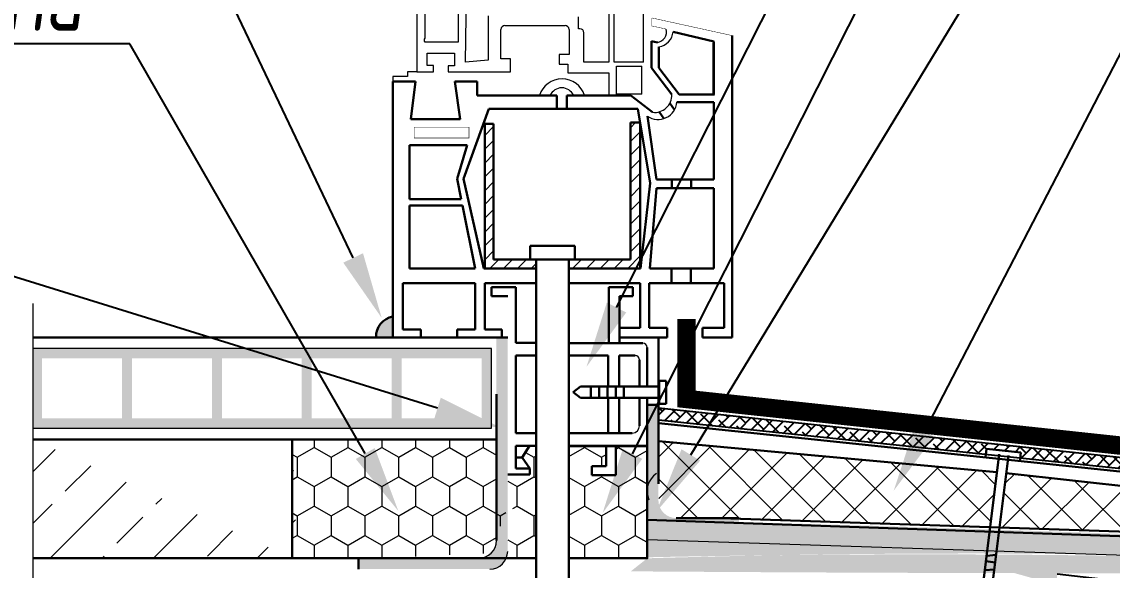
# Model space of a CAD drawing. Header units: millimetres. Extents: x 215300 to 349394, y -116838 to -1602.
# Drawn here: x 234599 to 238703, y -93053 to -90990 of the extents above; entities that cross this region are included whole.
import ezdxf
from ezdxf import colors
from ezdxf.entities.mleader import LeaderData, LeaderLine
from ezdxf.math import Vec2, Vec3

# ---------------------------------------------------------------- set-up
doc = ezdxf.new("R2010")
doc.units = ezdxf.units.MM
for name, color, linetype, lineweight in [('АР_Стены фасадные', 7, 'Continuous', 30), ('АР_Тонкие', 250, 'Continuous', 5), ('АР_Штриховка', 253, 'Continuous', 13)]:
    doc.layers.add(name, color=color, linetype=linetype, lineweight=lineweight)
doc.layers.add('ФВ-5', color=7, linetype='Continuous')
doc.styles.add('Архитект', font='isocpeur.ttf', dxfattribs={"width": 0.8, "oblique": 8})
pattern_1 = [(270, (-676692.5151823171, -454764.6494107026), (63.60792787740714, -110.1721891731439), [73.44812611542925, -146.8962522308585]), (29.99999999999998, (-676692.5151823171, -454764.6494107026), (63.60795067578396, 110.1721760104949), [73.44812611542925, -146.8962522308585]), (329.9999999999999, (-676692.5151823171, -454764.6494107026), (127.2158785531911, -1.316264898882628e-05), [-146.8962522308585, 73.44812611542925])]
pattern_2 = [(45, (-676692.5151823171, -454764.6494107026), (-25.96783402083238, 25.96783402083239), [])]

msp = doc.modelspace()

# ---------------------------------------------------------------- hatches: boundary and pattern name
at = {"layer": 'АР_Штриховка', "linetype": 'Continuous'}
h = msp.add_hatch(dxfattribs=at)
h.set_pattern_fill('ANSI31', color=256, scale=11.56663403392587, style=0)
h.set_pattern_definition(pattern_2)
h.paths.add_polyline_path([(236374.8226821017, -91373.26851167681), (236341.5649449295, -91373.26851167681), (236341.5649449295, -91917.88265184477), (236535.4498346569, -91917.88265184477), (236535.4498346569, -91883.98417702029), (236374.8226821017, -91883.98417702029)])
h = msp.add_hatch(dxfattribs=at)
h.set_pattern_fill('ANSI31', color=256, scale=11.56663403392587, style=0)
h.set_pattern_definition(pattern_2)
h.paths.add_polyline_path([(236890.2082491701, -91883.98417702029), (236658.2161117242, -91883.98417702029), (236658.2161117242, -91917.8826518445), (236926.8523475158, -91917.8826518445), (236926.8523475163, -91373.1680802369), (236926.1784382485, -91369.14818566511), (236890.2082491695, -91369.14818566485)])
at = {"layer": 'АР_Штриховка'}
h = msp.add_hatch(color=256, dxfattribs=at)
edge = h.paths.add_edge_path()
edge.add_arc((236009.9176968739, -92175.194618793), 77.33426057644333, 100.2352037119121, 181.6074361677928)
edge.add_line((235932.6138686594, -92177.36395102064), (235996.1762171985, -92177.36395102064))
edge.add_line((235996.1762171985, -92177.36395102064), (235996.1762171985, -92099.09100787184))
at = {"layer": 'АР_Штриховка', "lineweight": 30}
for points in [[(236427.968691915, -92177.36395102092), (236385.8415544294, -92177.36395102092), (236385.8415544294, -92941.80100140712, -0.4142135623730951), (236318.9389237222, -93008.70363211431), (235867.190298301, -93008.70363211431), (235867.190298301, -93049.41823161571), (236361.0660612078, -93049.41823161571, 0.4142135623730951), (236427.968691915, -92982.51560090852)], [(237062.1081882901, -92857.31571886166, -0.4142135623730951), (236995.2055575829, -92790.41308815447), (236995.2055575829, -92431.74006577216), (236953.0784200968, -92431.74006577216), (236953.0784200973, -92831.12768765585, 0.4142135623730951), (237019.9810508045, -92898.03031836305), (237298.054851442, -92898.03031836305), (237298.054851442, -92857.31571886166)]]:
    msp.add_hatch(color=256, dxfattribs=at).paths.add_polyline_path(points)
at = {"layer": 'АР_Штриховка', "true_color": 0xaeadad}
h = msp.add_hatch(color=253, dxfattribs=at)
h.dxf.hatch_style = 1
h.paths.add_polyline_path([(232984.2121248617, -92481.93539044043), (233284.9446097438, -92481.93539044043), (233284.9446097438, -92256.38602677887), (232984.2121248617, -92256.38602677887)], flags=16)
h.paths.add_polyline_path([(233322.536170354, -92481.93539044043), (233623.2686552361, -92481.93539044043), (233623.2686552361, -92256.38602677887), (233322.536170354, -92256.38602677887)], flags=16)
h.paths.add_polyline_path([(233660.8602158464, -92481.93539044043), (233961.5927007284, -92481.93539044043), (233961.5927007284, -92256.38602677887), (233660.8602158464, -92256.38602677887)], flags=16)
h.paths.add_polyline_path([(234675.8323523234, -92481.93539044043), (234976.5648372054, -92481.93539044043), (234976.5648372054, -92256.38602677887), (234675.8323523234, -92256.38602677887)], flags=16)
h.paths.add_polyline_path([(235014.1563978157, -92481.93539044043), (235314.8888826978, -92481.93539044043), (235314.8888826978, -92256.38602677887), (235014.1563978157, -92256.38602677887)], flags=16)
h.paths.add_polyline_path([(235352.480443308, -92481.93539044043), (235653.2129281901, -92481.93539044043), (235653.2129281901, -92256.38602677887), (235352.480443308, -92256.38602677887)], flags=16)
h.paths.add_polyline_path([(235690.8044888004, -92481.93539044043), (235991.5369736824, -92481.93539044043), (235991.5369736824, -92256.38602677887), (235690.8044888004, -92256.38602677887)], flags=16)
h.paths.add_polyline_path([(236029.1285342927, -92481.93539044043), (236329.8610191748, -92481.93539044043), (236329.8610191748, -92256.38602677887), (236029.1285342927, -92256.38602677887)], flags=16)
h.paths.add_polyline_path([(234642.7666680199, -92218.79446616862), (234642.7666680198, -92519.52695105063), (236367.4525797851, -92519.52695105078), (236367.4525797851, -92218.7944661686)])
edge = h.paths.add_edge_path()
edge.add_line((234284.1343049081, -92519.52695105059), (234284.1343049081, -92218.7944661686))
edge.add_line((234284.1343049081, -92218.7944661686), (232792.5644735757, -92218.79446616859))
edge.add_arc((232792.5644735757, -92293.97758738912), 75.18312122052885, 90, 180)
edge.add_line((232717.3813523552, -92293.97758738912), (232717.3813523552, -92735.90920148787))
edge.add_arc((232754.9729129655, -92735.90920148784), 37.59156061029353, 180.0000000000444, 270)
edge.add_line((232754.9729129655, -92773.50076209813), (232805.0949409936, -92773.50076209812))
edge.add_arc((232805.0949409936, -92735.9092014879), 37.59156061022077, 269.9999999999113, 360)
edge.add_line((232842.6865016039, -92735.90920148787), (232842.6865016039, -92594.71007227103))
edge.add_arc((232917.8696228243, -92594.71007227096), 75.18312122045609, 89.9999999999556, 180.0000000000555, ccw=False)
edge.add_line((232917.8696228244, -92519.5269510505), (234284.1343049081, -92519.52695105059))
h.paths.add_polyline_path([(234284.1343049082, -92481.93539044043), (234284.1343049081, -92256.38602677886), (233999.1842613387, -92256.38602677887), (233999.1842613387, -92481.93539044043)])
at = {"layer": 'АР_Штриховка'}
h = msp.add_hatch(dxfattribs=at)
h.set_pattern_fill('ANSI33', color=256, scale=43.374877627222, style=0)
h.set_pattern_definition([(45, (-673932.8714980016, -454764.6494107026), (-194.7587551562429, 194.7587551562429), []), (45, (-673738.1126587213, -454764.6494107026), (-194.7587551562429, 194.7587551562429), [137.7152364664298, -68.85761823321492])])
edge = h.paths.add_edge_path()
edge.add_line((235617.338688116, -92561.28663293045), (235617.338688116, -93008.70363211432))
edge.add_line((234642.7666680198, -92561.28663293045), (235639.7116297175, -92561.28663293045))
edge.add_line((234642.7666680198, -92561.28663293045), (234642.7666680198, -93008.70363211432))
edge.add_line((234642.7666680198, -93008.70363211431), (235635.7193902799, -93008.70363211431))
at = {"layer": 'АР_Штриховка', "ltscale": 100}
h = msp.add_hatch(dxfattribs=at)
h.set_pattern_fill('HONEY', color=256, scale=23.13326806785173, angle=270, style=0)
h.set_pattern_definition(pattern_1)
h.paths.add_polyline_path([(235617.338688116, -92561.28663293045), (235617.338688116, -93008.70363211431), (235925.3707211407, -93008.70363211431), (236366.2462736438, -92989.10825919005), (236406.6297150424, -92865.42003977913, 0.4142135623730951), (236385.8415544294, -92728.22129676418), (236385.8415544294, -92561.28663293045)])
at = {"layer": 'АР_Штриховка'}
h = msp.add_hatch(dxfattribs=at)
h.set_pattern_fill('ANSI37', color=256, scale=34.6999021017776, style=0)
h.set_pattern_definition([(45, (-675762.4713328969, -454764.6494107026), (-77.90350206249715, 77.90350206249717), []), (135, (-675762.4713328969, -454764.6494107026), (-77.90350206249717, -77.90350206249715), [])])
edge = h.paths.add_edge_path()
edge.add_line((236995.2055575829, -92567.67345332063), (236996.443888998, -92793.29753080351))
edge.add_arc((237061.3692601135, -92790.81835788432), 64.97268743748484, 182.1867748169026, 262.2722705206532)
edge.add_line((237052.6326572423, -92855.20097885552), (238243.6975424078, -92891.52706308974))
edge.add_line((238243.6975424078, -92891.52706308974), (238268.3115077439, -92684.0560644011))
edge.add_line((238268.3115077439, -92684.0560644011), (236995.2055575829, -92567.67345332063))
h.paths.add_polyline_path([(238304.0932159564, -92688.06045059036), (238278.90015965, -92892.71536572425), (240147.5710826402, -92956.56110354976), (240123.0471523318, -92955.11954751861), (239091.9181781729, -92918.06438217327), (239106.5728754512, -92777.86718778254)])
edge = h.paths.add_edge_path()
edge.add_line((240271.9241650458, -92959.99205881551), (239676.8375500042, -92937.09007380527))
edge.add_line((239676.8375500042, -92937.09007380527), (239127.2883979647, -92920.90354935397))
edge.add_line((239127.2883979647, -92920.90354935397), (239141.4414124579, -92781.76937957281))
edge.add_line((239141.4414124579, -92781.76937957281), (240309.4917864485, -92912.28291538222))
edge.add_arc((240310.7608863644, -92951.92775495692), 39.66514741558505, 91.83351092006706, 191.7305604489898)
h.paths.add_polyline_path([(239981.2759434975, -92941.14554893202), (240271.9241650458, -92959.99205881542), (239898.8387635149, -92934.56462674504)], flags=16)
at = {"layer": 'АР_Штриховка', "ltscale": 100}
h = msp.add_hatch(dxfattribs=at)
h.set_pattern_fill('HONEY', color=256, scale=23.13326806785173, angle=270, style=0)
h.set_pattern_definition(pattern_1)
h.paths.add_polyline_path([(236535.4498346569, -93008.70363211431), (236535.4498346569, -92585.4194326285), (236510.4177701058, -92585.4194326285), (236483.0856795762, -92629.99181297806), (236511.6598303584, -92671.12472606535), (236511.6598303584, -92693.28404034759), (236427.968691915, -92693.28404034759), (236427.968691915, -92768.93589626555, -0.4142135623730951), (236361.0660612078, -93008.70363211431)])
h = msp.add_hatch(dxfattribs=at)
h.set_pattern_fill('HONEY', color=256, scale=23.13326806785173, angle=270, style=0)
h.set_pattern_definition(pattern_1)
edge = h.paths.add_edge_path()
edge.add_line((236658.2161117242, -93010.94729551223), (236942.6774363217, -93008.70363211432))
edge.add_line((236658.2161117242, -92585.4194326285), (236658.2161117242, -93010.94729551223))
edge.add_line((236658.2161117242, -92585.4194326285), (236799.120915794, -92585.4194326285))
edge.add_line((236799.120915794, -92662.62906606022), (236799.120915794, -92585.4194326285))
edge.add_line((236745.2257332786, -92662.62906606022), (236799.120915794, -92662.62906606022))
edge.add_line((236745.2257332786, -92695.30274885386), (236745.2257332786, -92662.62906606022))
edge.add_line((236834.4602469174, -92695.30274885386), (236745.2257332786, -92695.30274885386))
edge.add_line((236834.4602469174, -92585.4194326285), (236834.4602469174, -92695.30274885386))
edge.add_line((236834.4602469174, -92585.4194326285), (236953.0784200973, -92585.4194326285))
edge.add_line((236953.0784200973, -92585.4194326285), (236953.0784200973, -92768.93589626557))
edge.add_arc((235878.2688343926, -92842.42074894461), 1077.318740715178, -8.879032276322619, 3.9112321744353267, ccw=False)
at = {"layer": 'АР_Штриховка'}
h = msp.add_hatch(dxfattribs=at)
h.set_pattern_fill('DOTS', color=0, scale=34.69990210177763, angle=44.99999999999999, style=0)
h.set_pattern_definition([(44.99999999999999, (137335.363902069, -123692.1088030056), (-19.47587551562428, 58.42762654687287), [0, -55.08609458657197])])
edge = h.paths.add_edge_path()
edge.add_line((240426.9936337189, -96004.12638721192), (240426.9936337143, -93052.66364354614))
edge.add_arc((238171.7014508621, -133991.7823912767), 41001.19250303363, 86.84682406783273, 91.70317583832004)
edge.add_line((236953.0784200973, -93008.70363211431), (236891.3702605999, -93057.7770821038))
edge.add_arc((238974.9708065825, 197473.7558901579), 290539.0043392584, 269.5890997799831, 270.2578347142658)
edge.add_line((240282.4107082948, -93062.30666206816), (240282.4107082948, -95928.54428276268))
edge.add_line((240282.4107082948, -95928.54428276268), (240282.4107082948, -96202.48315662084))
edge.add_line((240282.4107082948, -96202.48315662084), (240241.4341910644, -96202.48315662084))
edge.add_arc((236480.8679158775, -96695.20740691938), 3792.708253597385, 5.791551844284697, 7.464597599853619, ccw=False)
edge.add_line((240254.2166640653, -96312.48672358115), (240263.5173297822, -96312.48672358115))
edge.add_arc((236480.8679158678, -96695.20740703805), 3801.96156084358, 0.8504028670449202, 5.777408197796092, ccw=False)
edge.add_line((240282.4107082948, -96638.77951075925), (240282.4107082948, -96864.49109564896))
edge.add_arc((236480.8679158628, -96808.06319936768), 3801.961560848652, 354.2225918022065, 359.1495971329187, ccw=False)
edge.add_line((240263.5173297822, -97190.78388282491), (240254.2166640653, -97190.7838828249))
edge.add_arc((236480.8679158771, -96808.06319948669), 3792.70825359776, 352.5354024001472, 354.20844815571604, ccw=False)
edge.add_line((240241.4341910644, -97300.78744978522), (240282.4107082948, -97300.78744978522))
edge.add_line((240282.4107082948, -97300.78744978522), (240282.4107082948, -97397.93739581194))
edge.add_arc((239847.4188977184, -97399.34318806813), 434.9940821671715, -0.18516597503730736, 0.18516597503537469, ccw=False)
edge.add_line((240282.4107082948, -97400.74898032434), (240282.4107082949, -98268.87699560223))
edge.add_line((240282.4107082949, -98268.87699560223), (240426.9936337189, -98268.87699560223))
edge.add_line((240426.9936337189, -98268.87699560223), (240426.9936337189, -96004.12638721192))
edge = h.paths.add_edge_path()
edge.add_line((240571.576559143, -96109.47319068712), (240571.576559143, -93098.94294825068))
edge.add_line((240571.576559143, -93098.94294825068), (240282.4107082948, -92979.66926398086))
edge.add_arc((233177.3993309254, -249155.930221504), 156337.7934900737, 87.39520803787208, 88.61595178028902)
edge.add_line((236953.5588238828, -92863.7477783995), (236952.5980163118, -93004.90892252221))
edge.add_arc((237998.9347505189, -143292.3966233784), 50298.3721389183, 87.23307916327212, 91.19198695773122, ccw=False)
edge.add_line((240426.9936337143, -93052.6636435461), (240426.9936337189, -96004.12638721196))
edge.add_line((240426.9936337189, -96004.12638721196), (240426.9936337189, -98268.87699560223))
edge.add_line((240426.9936337189, -98268.87699560223), (240571.576559143, -98268.87699560223))
edge.add_line((240571.576559143, -98268.87699560223), (240571.576559143, -96109.47319068712))
at = {"layer": 'ФВ-5'}
h = msp.add_hatch(dxfattribs=at)
h.set_pattern_fill('ANSI38', color=256, scale=10)
h.set_pattern_definition([(45, (27051.081252698, 11176.53133262563), (-22.45064030267288, 22.45064030267288), []), (135, (27051.081252698, 11176.53133262563), (-67.35192090801864, 22.45064030267289), [79.375, -47.625])])
h.paths.add_polyline_path([(236995.2055575829, -92441.97260869271), (236995.2055575829, -92489.38920081247), (238227.3388040413, -92618.96426090285), (238229.8299396253, -92596.70439824891), (238358.6308506756, -92611.11870698801), (238356.235856485, -92632.51948584616), (239065.2683091236, -92707.08359887594), (239067.8112797771, -92684.3605572877), (239196.6121908273, -92698.7748660268), (239194.1653615673, -92720.63882381924), (240849.003250059, -92894.66685159749), (240849.003250059, -92855.77846133363)])

# ---------------------------------------------------------------- linework, layer by layer
at = {"color": 146, "true_color": 0x105689}
msp.add_lwpolyline([(236995.2055575829, -92441.97260869271), (240849.003250059, -92855.77846133363), (240849.003250059, -92894.66685159749), (236995.2055575829, -92489.38920081247), (236995.2055575829, -92441.97260869271)], dxfattribs=at)
at = {"layer": 'АР_Стены фасадные', "lineweight": 15}
for p, q in [((236085.9151911053, -90361.32990773139), (236085.9151911053, -91177.5902510286)), ((236938.9609151929, -91141.88316824386), (236938.9609151929, -90754.33671620514)), ((236417.335820812, -91004.02947863642), (236644.1441844357, -91004.02947863642)), ((236402.7067602578, -91129.55594946753), (236402.7067602578, -91018.65853919124)), ((236658.7732449905, -91018.65853919124), (236658.7732449898, -91113.06258730819)), ((236124.7502997098, -91153.8299173054), (236124.7502997098, -91107.47919423574)), ((236124.7502997098, -91107.47919423574), (236228.2100843811, -91107.47919423574)), ((236228.2100843811, -91107.47919423574), (236228.2100843811, -91156.1983412835)), ((236438.1045999302, -91129.55594946753), (236402.7067602578, -91129.55594946753)), ((236438.1045999302, -91177.5902510286), (236438.1045999302, -91129.55594946753)), ((236658.7732449898, -91113.06258730819), (236621.8477302358, -91113.06258730819)), ((236621.8477302358, -91113.06258730819), (236621.8477302358, -91149.13111632166)), ((236085.9151911053, -91177.5902510286), (236148.5498693729, -91177.5902510286)), ((236148.5498693729, -91153.8299173054), (236124.7502997098, -91153.8299173054)), ((236148.5498693729, -91177.5902510286), (236148.5498693729, -91153.8299173054)), ((236228.2100843811, -91156.1983412835), (236204.4306157063, -91156.1983412835)), ((236204.4306157063, -91156.1983412835), (236204.4306157077, -91177.5902510286)), ((236204.4306157077, -91177.5902510286), (236438.1045999302, -91177.5902510286)), ((236621.8477302358, -91149.13111632166), (236653.8485029575, -91149.13111632166)), ((236653.8485029575, -91149.13111632166), (236653.8485029575, -91181.918094041)), ((236932.4144108359, -91261.7691755467), (236932.4144108359, -91156.75953411442)), ((236653.8485029575, -91181.918094041), (236809.225211995, -91181.918094041)), ((236809.225211995, -91181.918094041), (236809.225211995, -91268.78051389122))]:
    msp.add_line(p, q, dxfattribs=at)
at = {"layer": 'АР_Стены фасадные', "ltscale": 100}
for p, q in [((237050.7499256444, -91027.41864707234), (237203.1977646447, -91064.01794534971)), ((237272.5201295085, -91041.76818488656), (237272.5201295085, -92177.68553744102)), ((236969.4973694868, -91163.7423968017), (236969.4973694868, -91063.1951363443)), ((236969.4973694868, -91063.1951363443), (236991.8154980718, -91068.10142347455)), ((236997.3474875908, -91163.7423968017), (236997.3474875908, -91083.83068372041)), ((237203.1977646447, -91064.01794534971), (237203.1977646447, -91263.93666591463)), ((236969.4973694868, -91163.7423968017), (237045.9004150992, -91263.93666591463)), ((236997.3474875908, -91163.7423968017), (237073.7505332033, -91263.93666591463)), ((235996.1762171985, -91214.3407539432), (235996.1762171985, -92177.36395102092)), ((235996.1762171985, -91214.3407539432), (236081.4536911286, -91214.3407539432)), ((236081.4536911286, -91214.3407539432), (236063.740030526, -91356.82489353843)), ((236228.6686411126, -91214.3407539432), (236313.5740426938, -91214.3407539432)), ((236228.6686411126, -91214.3407539432), (236249.7560928776, -91356.82489353843)), ((236313.5740426938, -91267.29950516263), (236313.5740426938, -91214.3407539432)), ((236313.5740426938, -91267.29950516263), (236612.659875025, -91267.29950516263)), ((236612.659875025, -91267.29950516263), (236612.659875025, -91317.08259048051)), ((236650.9405889056, -91267.29950516263), (236891.4099422961, -91267.29950516263)), ((236650.9405889056, -91267.29950516263), (236650.9405889056, -91317.08259048051)), ((236891.4099422961, -91267.29950516263), (236973.4544091955, -91330.53143507839)), ((237038.2444065269, -91296.61947482967), (237055.5359295697, -91321.75741877718)), ((237064.5744246015, -91292.47997312123), (237203.1977646447, -91292.47997312123)), ((237073.7505332033, -91263.93666591463), (237203.1977646447, -91263.93666591463)), ((237203.1977646447, -91292.47997312123), (237203.1977646447, -91583.43403080193)), ((236356.9908633883, -91317.08259048051), (236261.2350276367, -91580.46563739784)), ((236356.9908633883, -91317.08259048051), (236917.4499787031, -91317.08259048051)), ((236917.4499787031, -91317.08259048051), (236964.3914307012, -91597.09014789725)), ((236998.2868442859, -91328.60025378069), (237015.8360366263, -91354.11279031669)), ((236063.740030526, -91356.82489353843), (236249.7560928776, -91356.82489353843)), ((236341.5649449295, -91917.88265184477), (236341.5649449295, -91373.26851167681)), ((236341.5649449295, -91373.26851167681), (236374.8226821017, -91373.26851167681)), ((236374.8226821017, -91883.98417702029), (236374.8226821017, -91373.26851167681)), ((236890.2082491695, -91369.14818566511), (236890.2082491695, -91883.98417702029)), ((236890.2082491695, -91369.14818566511), (236926.8523475158, -91369.14818566511)), ((236926.8523475158, -91369.14818566511), (236926.8523475158, -91917.88265184477)), ((236954.2775992212, -91345.44877391629), (236987.6811485304, -91583.43403080193)), ((236058.684371787, -91657.3662463781), (236058.684371787, -91453.53698469303)), ((236058.684371787, -91453.53698469303), (236274.9614805022, -91453.53698469303)), ((236274.9614805022, -91453.53698469303), (236237.8271516968, -91580.46563739784)), ((236253.2920638104, -91657.3662463781), (236237.8271516968, -91580.46563739784)), ((236337.8858173017, -91917.88265184477), (236261.2350276367, -91580.46563739784)), ((236987.6811485304, -91583.43403080193), (237203.1977646447, -91583.43403080193)), ((237045.8903590896, -91583.43403080193), (237045.8903590896, -91615.46705314866)), ((237117.9416666224, -91583.43403080193), (237117.9416666224, -91615.46705314866)), ((236964.3914307012, -91597.09014789725), (236927.8654904657, -91917.88265184477)), ((236987.6811485304, -91615.46705314866), (236962.7347031482, -91917.88265184477)), ((236987.6811485304, -91615.46705314866), (237203.1977646447, -91615.46705314866)), ((236058.684371787, -91657.3662463781), (236253.2920638104, -91657.3662463781)), ((236058.684371787, -91917.88265184477), (236058.684371787, -91681.34579004787)), ((236058.684371787, -91681.34579004787), (236258.1144122978, -91681.34579004787)), ((236305.6825892972, -91917.88265184477), (236258.1144122978, -91681.34579004787)), ((236513.2009138028, -91833.5604312555), (236680.4650325783, -91833.5604312555)), ((236513.2009138028, -91833.5604312555), (236513.2009138028, -91883.98417702029)), ((236680.4650325783, -91833.5604312555), (236680.4650325783, -91883.98417702029)), ((236374.8226821017, -91883.98417702029), (236890.2082491695, -91883.98417702029)), ((236535.4498346569, -91883.98417702029), (236535.4498346569, -93581.21178346846)), ((236658.2161117242, -91883.98417702029), (236658.2161117242, -93581.21178346846)), ((236305.6825892972, -91917.88265184477), (236058.684371787, -91917.88265184477)), ((236535.4498346569, -91917.88265184477), (236337.8858173017, -91917.88265184477)), ((236927.8654904657, -91917.88265184477), (236658.2161117242, -91917.88265184477)), ((237203.1977646447, -91917.88265184477), (236962.7347031482, -91917.88265184477)), ((237045.126102373, -91917.88265184477), (237045.126102373, -91973.61131734957)), ((237116.7248894825, -91917.88265184477), (237116.7248894825, -91973.61131734957)), ((236033.2728359692, -91973.61131734957), (236305.079228732, -91973.61131734957)), ((236033.2728359692, -91973.61131734957), (236033.2728359692, -92147.86342173471)), ((236305.079228732, -91973.61131734957), (236305.079228732, -92147.86342173471)), ((236341.9948393325, -91973.61131734957), (236535.4498346569, -91973.61131734957)), ((236341.9948393325, -91973.61131734957), (236341.9948393325, -92147.86342173471)), ((236367.6552613837, -91988.26108623626), (236367.6552613837, -92022.37939552791)), ((236367.6552613837, -91988.26108623626), (236458.28504633, -91988.26108623626)), ((236458.28504633, -91988.26108623626), (236458.28504633, -92198.39896902835)), ((236658.2161117242, -91973.61131734957), (236926.9705056266, -91973.61131734957)), ((236808.1034462134, -91988.26108623626), (236898.7332311597, -91988.26108623626)), ((236808.1034462134, -91988.26108623626), (236808.1034462134, -92198.88009246212)), ((236898.7332311597, -91988.26108623626), (236898.7332311597, -92022.37939552791)), ((236926.9705056266, -91973.61131734957), (236926.9705056266, -92141.18045393507)), ((236960.9723874966, -91973.61131734957), (237242.5079693783, -91973.61131734957)), ((236960.9723874966, -91973.61131734957), (236960.9723874966, -92141.18045393507)), ((237242.5079693783, -91973.61131734957), (237242.5079693783, -92141.18045393507)), ((236367.6552613837, -92022.37939552791), (236427.968691915, -92022.37939552791)), ((236849.25012278, -92022.37939552791), (236898.7332311597, -92022.37939552791)), ((236849.25012278, -92022.37939552791), (236849.25012278, -92198.89265443159)), ((236033.2728359692, -92147.86342173471), (236100.7084351762, -92147.86342173471)), ((236100.7084351762, -92147.86342173471), (236100.7084351762, -92177.36395102092)), ((236237.8422357107, -92147.86342173471), (236305.079228732, -92147.86342173471)), ((236237.8422357107, -92147.86342173471), (236237.8422357107, -92177.36395102064)), ((236341.9948393325, -92147.86342173471), (236405.6569210026, -92147.86342173471)), ((236405.6569210026, -92147.86342173471), (236405.6569210026, -92177.36395102064)), ((236849.25012278, -92141.18045393507), (236926.9705056266, -92141.18045393507)), ((236960.9723874966, -92141.18045393507), (237028.7775450499, -92141.18045393507)), ((237028.7775450499, -92141.18045393507), (237028.7775450499, -92177.68553744102)), ((237161.3961973528, -92141.18045393507), (237242.5079693783, -92141.18045393507)), ((237161.3961973528, -92141.18045393507), (237161.3961973528, -92177.68553744102)), ((236237.8422357107, -92177.36395102064), (236427.968691915, -92177.36395102064)), ((236237.8422357107, -92177.36395102092), (236385.8415544294, -92177.36395102092)), ((236458.28504633, -92198.39896902835), (236535.4498346569, -92198.39896902835)), ((236658.2161117242, -92198.89265443159), (236937.0644213177, -92198.89265443159)), ((237028.7775450499, -92177.68553744102), (236849.25012278, -92177.68553744102)), ((236995.2055575829, -92177.68553744102), (236995.2055575829, -92728.22129676418)), ((237272.5201295085, -92177.68553744102), (237161.3961973528, -92177.68553744102)), ((236953.0784200973, -92214.90665321099), (236953.0784200973, -92362.21961390093)), ((236458.28504633, -92246.12942852202), (236458.28504633, -92537.5796840001)), ((236458.28504633, -92246.12942852202), (236535.4498346569, -92246.12942852202)), ((236658.2161117242, -92246.12942852202), (236806.7182309151, -92246.12942852202)), ((236806.7182309151, -92246.12942852202), (236806.7182309151, -92362.21961390093)), ((236848.0961956979, -92246.12942852202), (236908.2011602653, -92246.12942852202)), ((236848.0961956979, -92246.12942852202), (236848.0961956979, -92362.21961390093)), ((236924.2151590444, -92262.14342730142), (236924.2151590444, -92362.21961390093)), ((236701.4443822421, -92362.21961390093), (236674.3465853677, -92383.84253208355)), ((236701.4443822421, -92362.21961390093), (236998.5461606293, -92362.21961390093)), ((236741.0801433927, -92362.21961390093), (236741.0801433927, -92405.46545026591)), ((236772.2311465906, -92362.21961390093), (236772.2311465906, -92405.46545026591)), ((236803.3821497886, -92362.21961390093), (236803.3821497886, -92405.46545026591)), ((236834.5331529865, -92362.21961390093), (236834.5331529865, -92405.46545026591)), ((236865.6841561844, -92362.21961390093), (236865.6841561844, -92405.46545026591)), ((236998.5461606293, -92340.64066261156), (237024.1152054061, -92340.64066261156)), ((236998.5461606293, -92340.64066261156), (236998.5461606293, -92427.04440155526)), ((237024.1152054061, -92340.64066261156), (237024.1152054061, -92427.04440155526)), ((236385.8415544294, -92390.9436556636), (236385.8415544294, -92941.80100140712)), ((236701.4443822421, -92405.46545026591), (236674.3465853677, -92383.84253208355)), ((236701.4443822421, -92405.46545026591), (236998.5461606293, -92405.46545026591)), ((236806.7182309151, -92405.46545026591), (236806.7182309151, -92537.5796840001)), ((236848.0961956979, -92405.46545026591), (236848.0961956984, -92537.5796840001)), ((236924.2151590444, -92405.46545026591), (236924.2151590444, -92509.70969836142)), ((236953.0784200973, -92405.46545026591), (236953.0784200973, -92768.93589626555)), ((236953.0784200973, -92431.74006577216), (236995.2055575829, -92431.74006577216)), ((236998.5461606293, -92427.04440155526), (237024.1152054061, -92427.04440155526)), ((236995.2055575829, -92500.33738017126), (240847.3047185898, -92903.28217203757)), ((236458.28504633, -92537.5796840001), (236535.4498346569, -92537.5796840001)), ((236658.2161117242, -92537.5796840001), (236896.3451734057, -92537.5796840001)), ((236995.2055575829, -92567.67345332063), (238269.2246789498, -92684.15825880007)), ((236995.2055575829, -92567.67345332063), (238269.2246789498, -92684.15825880007)), ((236995.2055575829, -92567.67345332063), (238269.2246789498, -92684.15825880007)), ((236458.28504633, -92585.4194326285), (236458.28504633, -92671.12472606535)), ((236458.28504633, -92585.4194326285), (236535.4498346569, -92585.4194326285)), ((236510.4177701058, -92585.4194326285), (236483.0856795762, -92629.99181297806)), ((236658.2161117242, -92585.4194326285), (236953.0784200973, -92585.4194326285)), ((236799.120915794, -92662.62906606022), (236799.120915794, -92585.4194326285)), ((236834.4602469174, -92585.4194326285), (236834.4602469174, -92695.30274885386)), ((238229.8299396253, -92596.70439824891), (238226.3080893689, -92628.17434452471)), ((238358.6308506756, -92611.11870698801), (238355.1090004192, -92642.5886532638)), ((236483.0856795762, -92629.99181297806), (236458.28504633, -92629.99181297806)), ((236483.0856795762, -92629.99181297806), (236511.6598303584, -92671.12472606535)), ((238277.4485590002, -92617.35185574816), (238205.8932392737, -93198.62900242837)), ((238312.3170960064, -92621.25404753847), (238240.7617762804, -93202.53119421867)), ((236511.6598303584, -92693.28404034759), (236427.968691915, -92693.28404034759)), ((236458.28504633, -92671.12472606535), (236511.6598303584, -92671.12472606535)), ((236511.6598303584, -92671.12472606535), (236511.6598303584, -92693.28404034759)), ((236745.2257332786, -92695.30274885386), (236745.2257332786, -92662.62906606022)), ((236745.2257332786, -92662.62906606022), (236799.120915794, -92662.62906606022)), ((236834.4602469174, -92695.30274885386), (236745.2257332786, -92695.30274885386)), ((238304.0932159566, -92688.06045059036), (239106.5728754509, -92777.86718778248)), ((237062.1081882901, -92857.31571886166), (237298.054851442, -92857.31571886166)), ((235867.190298301, -93008.70363211431), (236318.9389237222, -93008.70363211431)), ((235867.190298301, -93008.70363211431), (235867.190298301, -93049.41823161571)), ((238227.9315745283, -93019.60135384517), (238262.7528031976, -93023.88785326276)), ((238227.9315745283, -93019.60135384517), (238262.7528031976, -93023.88785326276)), ((238227.9315745283, -93019.60135384517), (238262.7528031976, -93023.88785326276)), ((238230.407777655, -92999.48600401772), (238266.2865135233, -92995.18188055255)), ((238230.407777655, -92999.48600401772), (238266.2865135233, -92995.18188055255)), ((238230.407777655, -92999.48600401772), (238266.2865135233, -92995.18188055255)), ((238223.7927860896, -93053.22265752165), (238259.4359747205, -93050.83199383227)), ((238223.7927860896, -93053.22265752165), (238259.4359747205, -93050.83199383227)), ((238223.7927860896, -93053.22265752165), (238259.4359747205, -93050.83199383227))]:
    msp.add_line(p, q, dxfattribs=at)
at = {"layer": 'АР_Стены фасадные'}
for p, q in [((237203.1687586605, -91267.28125600236), (237203.1687586605, -91070.77648232706)), ((237203.1977646447, -91615.46705314866), (237203.1977646447, -91917.88265184477)), ((236953.0784200973, -92863.71207807277), (240282.4107082948, -92979.66926398086))]:
    msp.add_line(p, q, dxfattribs=at)
at = {"layer": 'АР_Стены фасадные', "lineweight": 30}
for p, q in [((234642.7666680198, -92177.36395102064), (234983.4114718378, -92177.36395102064)), ((234642.7666680198, -92177.36395102026), (235229.6754715762, -92177.36395102064)), ((235229.6754715762, -92177.36395102064), (236427.968691915, -92177.36395102064)), ((235229.6754715762, -92177.36395102092), (236427.968691915, -92177.36395102092)), ((234642.7666680198, -92561.28663293045), (235229.6754715762, -92561.28663293045)), ((235229.6754715762, -92561.28663293045), (236385.8415544294, -92561.28663293045)), ((235617.338688116, -92561.28663293045), (235617.338688116, -93008.70363211431)), ((235617.338688116, -92561.28663293045), (235617.338688116, -93008.70363211431)), ((237230.2108924183, -92857.31571886166), (240271.9241650458, -92959.99205881551)), ((234642.7666680198, -93008.70363211431), (236149.6444658574, -93008.70363211431)), ((235229.6754715762, -93008.70363211431), (236535.4498346569, -93008.70363211431))]:
    msp.add_line(p, q, dxfattribs=at)
at = {"layer": 'АР_Стены фасадные', "lineweight": 15}
for points in [[(236222.5416057993, -90681.25799563216), (236241.9792610845, -90717.41213033164), (236241.9792610845, -91066.49309415028), (236117.6546509847, -91066.49309415044, -0.4142135623731008), (236117.6546509847, -91051.86403359563), (236117.6546509827, -90373.06616465507)], [(236809.0683314448, -90861.12505355592), (236809.0683314448, -91141.88316824402), (236714.6740923116, -91141.88316824402), (236714.6740923116, -91031.01429319641, 0.414213562373095), (236700.0450317574, -91016.3852326416), (236694.6736093611, -91016.3852326416), (236694.6736093611, -90971.05226605883, 0.414213562373095)]]:
    msp.add_lwpolyline(points, format="xyb", dxfattribs=at)
for points in [[(236354.6452982107, -90967.85632045055), (236354.6452982094, -91134.0835390806), (236269.4046007052, -91141.22685798601), (236275.5252918061, -90712.41520633001)], [(236938.9609151929, -91141.88316824386), (236829.2698242746, -91141.88316824386), (236829.2698242746, -90754.33671620514), (236938.9609151929, -90754.33671620514)], [(236085.9151911053, -91177.5902510286), (236050.5126731114, -91177.5902510286), (236050.5126731114, -91195.64721237286), (235995.5311351788, -91195.64721237286), (235995.5311351788, -91218.04032346062)], [(236932.4144108359, -91261.7691755467), (236837.8132451512, -91261.7691755467), (236837.8132451512, -91156.75953411442), (236932.4144108359, -91156.75953411442)], [(234642.7666680198, -92519.52695105065), (236367.4525797851, -92519.52695105078), (236367.4525797851, -92218.7944661686), (234642.7666680198, -92218.7944661686)]]:
    msp.add_lwpolyline(points, dxfattribs=at)
at = {"layer": 'АР_Стены фасадные', "const_width": 1.73499510508888}
for points in [[(236970.7901471912, -90975.3769173637), (236970.7901471912, -91005.55704920215), (237024.9056403645, -91017.5141926124, -0.3796879164387484), (236991.8154980718, -91068.10142347455), (236969.4973694868, -91063.1951363443), (236969.4973694868, -91163.7423968017), (237045.9004150992, -91263.93666591463, -0.4577081301922283), (236973.4544091955, -91330.53143507839), (236891.4099422961, -91267.29950516263), (236650.9405889056, -91267.29950516263), (236650.9405889056, -91317.08259048051), (236917.4499787031, -91317.08259048051), (236964.3914307012, -91597.09014789725), (236927.8654904657, -91917.88265184477), (236658.2161117242, -91917.88265184477), (236658.2161117242, -91973.61131734957), (236926.9705056266, -91973.6113173493), (236926.9705056266, -92141.18045393507), (236849.25012278, -92141.18045393507), (236849.25012278, -92177.68553744102), (237028.7775450499, -92177.68553744102), (237028.7775450499, -92141.18045393507), (236960.9723874966, -92141.18045393507), (236960.9723874966, -91973.61131734957), (237242.5079693783, -91973.61131734957), (237242.5079693783, -92141.18045393507), (237161.3961973528, -92141.18045393507), (237161.3961973528, -92177.68553744102), (237272.5201295085, -92177.68553744102), (237272.5201295085, -91041.76818488656), (236970.7003750709, -90975.41789161616)], [(237050.7499256444, -91027.41864707234, -0.3464402327080087), (236997.3474875908, -91083.83068372041), (236997.3474875908, -91163.7423968017), (237073.7505332033, -91263.93666591463), (237203.1977646447, -91263.93666591463), (237203.1977646447, -91064.01794534971), (237050.7499256444, -91027.41864707234)], [(237064.5744246015, -91292.47997312149), (237203.1977646447, -91292.47997312123), (237203.1977646447, -91583.43403080193), (236987.6811485304, -91583.43403080193), (236954.2775992212, -91345.44877391629, 0.5735746923284076), (237064.5744246015, -91292.47997312149, -0.1896906214506373)]]:
    msp.add_lwpolyline(points, format="xyb", dxfattribs=at)
for points in [[(236612.659875025, -91317.08259048051), (236612.659875025, -91267.29950516263), (236313.5740426938, -91267.29950516263), (236313.5740426938, -91214.3407539432), (236228.6686411126, -91214.3407539432), (236249.7560928776, -91356.82489353843), (236063.740030526, -91356.82489353843), (236081.4536911286, -91214.3407539432), (235996.1762171985, -91214.3407539432), (235996.1762171985, -92177.36395102092), (236100.7084351762, -92177.36395102146), (236100.7084351762, -92147.86342173471), (236033.2728359692, -92147.86342173471), (236033.2728359692, -91973.61131734957), (236305.079228732, -91973.61131734957), (236305.079228732, -92147.86342173471), (236237.8422357107, -92147.86342173471), (236237.8422357107, -92177.36395102064), (236405.6569210026, -92177.36395102064), (236405.6569210026, -92147.86342173471), (236341.9948393325, -92147.86342173471), (236341.9948393325, -91973.61131734957), (236535.4498346569, -91973.61131734957), (236535.4498346569, -91917.88265184477), (236337.8858173017, -91917.88265184477), (236261.2350276367, -91580.46563739784), (236356.9908633883, -91317.08259048051), (236612.659875025, -91317.08259048051)], [(236058.684371787, -91453.53698469303), (236274.9614805022, -91453.53698469303), (236237.8271516968, -91580.46563739784), (236253.2920638104, -91657.3662463781), (236058.684371787, -91657.3662463781), (236058.684371787, -91453.53698469303)], [(236987.6811485304, -91615.46705314866), (237203.1977646447, -91615.46705314866), (237203.1977646447, -91917.88265184477), (236962.7347031482, -91917.88265184477), (236987.6811485304, -91615.46705314866)], [(236058.684371787, -91681.34579004787), (236258.1144122978, -91681.34579004787), (236305.6825892972, -91917.88265184477), (236058.684371787, -91917.88265184477), (236058.684371787, -91681.34579004787)]]:
    msp.add_lwpolyline(points, dxfattribs=at)
msp.add_lwpolyline([(236075.9983060156, -91386.37567070278), (236282.6216456821, -91386.37567070278), (236282.6216456821, -91427.00861740223), (236075.9983060156, -91427.00861740223)], close=True, dxfattribs=at)
at = {"layer": 'АР_Стены фасадные'}
msp.add_lwpolyline([(235996.1762171985, -92099.09100787184), (235996.1762171985, -92177.36395102064), (235932.6138686594, -92177.36395102064, -0.3707658076874292), (235996.1762171985, -92099.09100787184)], format="xyb", dxfattribs=at)
at = {"layer": 'АР_Стены фасадные', "lineweight": 30}
msp.add_lwpolyline([(236658.2161117242, -93008.70363211431), (236953.0784200973, -93008.70363211431), (236953.0784200973, -92587.20067326573), (236658.2161117242, -92587.20067326573)], close=True, dxfattribs=at)
at = {"layer": 'АР_Стены фасадные', "ltscale": 100}
msp.add_lwpolyline([(238229.8299396253, -92596.70439824891), (238358.6308506756, -92611.11870698801)], dxfattribs=at)
at = {"layer": 'АР_Тонкие', "ltscale": 0.4}
msp.add_line((236953.0784200973, -92937.52297007234), (240426.9936337143, -93052.66364354613), dxfattribs=at)
at = {"layer": 'АР_Тонкие', "lineweight": 15}
for centre, start, end in [((236417.335820812, -91018.65853919124), 90, 180), ((236644.1441844357, -91018.65853919124), 0, 90)]:
    msp.add_arc(centre, 14.62906055482033, start, end, dxfattribs=at)
at = {"layer": 'АР_Тонкие', "ltscale": 100}
for centre, radius, start, end in [((236983.6741656847, -91026.65992661769), 42.23362351001526, 281.114422793988, 12.50653782253865), ((236988.2262095257, -91021.71330896369), 62.78348477264676, 278.3535798483746, 354.7861545920611), ((236631.8002319653, -91286.48053689892), 48.17319956569707, 23.4637079135908, 156.5362920864092), ((236993.9342611138, -91286.70593256988), 70.87575214349116, 235.9771363462569, 355.3271014957903), ((236980.9236173414, -91265.95385215033), 65.00810170393216, 263.4023403900118, 1.778160109185367), ((236937.0644213177, -92214.90665321099), 16.01399877938911, 0, 90), ((236908.2011602653, -92262.14342730142), 16.01399877938911, 0, 90), ((236896.3451734057, -92509.70969836142), 27.86998563867748, 270, 0), ((236318.9389237222, -92941.80100140712), 66.90263070719445, 270, 0), ((236361.0660612078, -92982.51560090852), 66.90263070719445, 270, 0)]:
    msp.add_arc(centre, radius, start, end, dxfattribs=at)
at = {"layer": 'АР_Тонкие'}
msp.add_arc((236632.7978763538, -91293.95087089164), 88.97056173394124, 17.43073501086327, 162.5692649891367, dxfattribs=at)
at = {"layer": 'АР_Штриховка', "ltscale": 100}
msp.add_lwpolyline([(234642.7666680198, -98557.60885502392), (234642.7666680198, -96096.32250738013), (234935.1823008833, -96096.32250738013), (234350.3510351542, -95863.19007580882), (234642.7666680198, -95863.19007580882), (234642.7666680198, -92050.52670066565)], dxfattribs=at)
at = {"layer": 'АР_Штриховка', "const_width": 69.39980420355518}
msp.add_lwpolyline([(240932.7267715022, -93319.96610995915), (240804.3978216645, -93138.10253821453, -0.6299622562545886), (240826.6863447079, -93091.54368828663), (240943.665195755, -93091.54368828677, 0.3971971951025039), (240978.5240690466, -93058.59297816968), (240978.5240690466, -92866.71991718771, 0.3735606836767262), (240939.0994506966, -92821.31496750319), (237100.6522328972, -92409.1573893097), (237100.6522328972, -92108.39773749837)], format="xyb", dxfattribs=at)
at = {"layer": 'АР_Штриховка'}
msp.add_arc((237033.2046791504, -92756.47869319592), 80.48104444024737, 123.8462453490202, 203.5342702503817, dxfattribs=at)

# ---------------------------------------------------------------- leaders
at = {"layer": 'АР_Тонкие'}
ml = msp.add_multileader_mtext('Standard', dxfattribs=at)
ml.set_content('\\pxsm1,ql;Профиль подставочный', color=256, style='Архитект')
ml.set_leader_properties()
ml.build(insert=Vec2(0, 0))
ml.multileader.update_dxf_attribs({"text_left_attachment_type": 6, "text_right_attachment_type": 6, "dogleg_length": 100, "arrow_head_size": 250})
ctx = ml.context
ctx.base_point, ctx.char_height, ctx.arrow_head_size, ctx.landing_gap_size, ctx.plane_origin, ctx.plane_x_axis = Vec3(241433.7845115371, -89001.16093286726), 250, 250, 25, Vec3(216380.2600950953, -104019.5552499934), Vec3(-1, 0)
ctx.left_attachment, ctx.right_attachment = 6, 6
notes = []
notes.append((ctx, [(0, (1, 1, 0), (238388.6493028615, -89001.16093286726), (1, 0), 100, [(0, [(236724.7571244676, -92287.99922784363)], 0, [])])]))
ctx.mtext.insert, ctx.mtext.width, ctx.mtext.defined_height, ctx.mtext.flow_direction = Vec3(238513.6493028615, -88676.16093286726), 4915.014880565754, 660.9931864077042, 5
ml = msp.add_multileader_mtext('Standard', dxfattribs=at)
ml.set_content('\\pxsm1,ql;Изоляционная саморасширяющаяся паропроницаемая водоизоляционная лента', color=256, style='Архитект')
ml.set_leader_properties()
ml.build(insert=Vec2(0, 0))
ml.multileader.update_dxf_attribs({"text_left_attachment_type": 6, "text_right_attachment_type": 6, "dogleg_length": 100, "arrow_head_size": 250})
ctx = ml.context
ctx.base_point, ctx.char_height, ctx.arrow_head_size, ctx.landing_gap_size, ctx.plane_origin, ctx.plane_x_axis = Vec3(244004.7739920857, -89662.15411927497), 250, 250, 25, Vec3(216583.9061159425, -104656.5544175857), Vec3(-1, 0)
ctx.left_attachment, ctx.right_attachment = 6, 6
notes.append((ctx, [(0, (1, 1, 0), (238389.63878341, -89662.15411927497), (1, 0), 100, [(0, [(236785.1783528606, -92838.84765579822)], 0, [])])]))
ctx.mtext.insert, ctx.mtext.width, ctx.mtext.defined_height, ctx.mtext.flow_direction = Vec3(238514.63878341, -89337.15411927497), 5771.319743787406, 638.4152317240186, 5
ml = msp.add_multileader_mtext('Standard', dxfattribs=at)
ml.set_content('\\pxsm1,ql;Герметик', color=256, style='Архитект')
ml.set_leader_properties()
ml.build(insert=Vec2(0, 0))
ml.multileader.update_dxf_attribs({"text_left_attachment_type": 6, "text_right_attachment_type": 6, "dogleg_length": 100, "arrow_head_size": 250})
ctx = ml.context
ctx.base_point, ctx.char_height, ctx.arrow_head_size, ctx.landing_gap_size, ctx.plane_origin, ctx.plane_x_axis = Vec3(234972.4511035525, -90253.72801918877), 250, 250, 25, Vec3(210610.7265774924, -104622.2433656461), Vec3(-1, 0)
ctx.left_attachment, ctx.right_attachment = 6, 6
notes.append((ctx, [(1, (1, 1, 0), (235072.4511035525, -90253.72801918877), (-1, 0), 100, [(0, [(235953.943329813, -92104.30648401397)], 0, [])])]))
ctx.mtext.insert, ctx.mtext.width, ctx.mtext.defined_height, ctx.mtext.flow_direction = Vec3(233772.3158948769, -89928.72801918877), 4915.014880565754, 660.9931864077042, 5
ml = msp.add_multileader_mtext('Standard', dxfattribs=at)
ml.set_content('\\pxsm1,ql;Гидроизоляционная лента', color=256, style='Архитект')
ml.set_leader_properties()
ml.build(insert=Vec2(0, 0))
ml.multileader.update_dxf_attribs({"text_left_attachment_type": 6, "text_right_attachment_type": 6, "dogleg_length": 100, "arrow_head_size": 250})
ctx = ml.context
ctx.base_point, ctx.char_height, ctx.arrow_head_size, ctx.landing_gap_size, ctx.plane_origin, ctx.plane_x_axis = Vec3(241824.7739920857, -90525.43562702843), 250, 250, 25, Vec3(216640.8198096867, -105356.2729424921), Vec3(-1, 0)
ctx.left_attachment, ctx.right_attachment = 6, 6
notes.append((ctx, [(0, (1, 1, 0), (238389.63878341, -90525.43562702843), (1, 0), 100, [(0, [(236987.4813686561, -92833.40814268976)], 0, [])])]))
ctx.mtext.insert, ctx.mtext.width, ctx.mtext.defined_height, ctx.mtext.flow_direction = Vec3(238514.63878341, -90200.43562702843), 4915.014880565754, 660.9931864077042, 5
ml = msp.add_multileader_mtext('Standard', dxfattribs=at)
ml.set_content('\\pxsm1,ql;Пароизоляционная лента', color=256, style='Архитект')
ml.set_leader_properties()
ml.build(insert=Vec2(0, 0))
ml.multileader.update_dxf_attribs({"text_left_attachment_type": 6, "text_right_attachment_type": 6, "dogleg_length": 100, "arrow_head_size": 250})
ctx = ml.context
ctx.base_point, ctx.char_height, ctx.arrow_head_size, ctx.landing_gap_size, ctx.plane_origin, ctx.plane_x_axis = Vec3(230971.6189036954, -90864.99535426978), 250, 250, 25, Vec3(210610.7265774924, -104061.4141826991), Vec3(-1, 0)
ctx.left_attachment, ctx.right_attachment = 6, 6
notes.append((ctx, [(1, (1, 1, 0), (231071.6189036954, -90864.99535426978), (-1, 0), 100, [(0, [(236402.7864701398, -92517.921756717)], 0, [])])]))
ctx.mtext.insert, ctx.mtext.width, ctx.mtext.defined_height, ctx.mtext.flow_direction = Vec3(227761.4836950198, -90539.99535426978), 4915.014880565754, 660.9931864077042, 5
ml = msp.add_multileader_mtext('Standard', dxfattribs=at)
ml.set_content('\\pxsm1,ql;Утеплитель', color=256, style='Архитект')
ml.set_leader_properties()
ml.build(insert=Vec2(0, 0))
ml.multileader.update_dxf_attribs({"text_left_attachment_type": 6, "text_right_attachment_type": 6, "dogleg_length": 100, "arrow_head_size": 250})
ctx = ml.context
ctx.base_point, ctx.char_height, ctx.arrow_head_size, ctx.landing_gap_size, ctx.plane_origin, ctx.plane_x_axis = Vec3(240442.3887782459, -90989.3751015656), 250, 250, 25, Vec3(216866.6742099988, -105805.5268039825), Vec3(-1, 0)
ctx.left_attachment, ctx.right_attachment = 6, 6
notes.append((ctx, [(0, (1, 1, 0), (238797.2535695703, -90989.3751015656), (1, 0), 100, [(0, [(237880.8458082171, -92754.46719003098)], 0, [])])]))
ctx.mtext.insert, ctx.mtext.width, ctx.mtext.defined_height, ctx.mtext.flow_direction = Vec3(238922.2535695703, -90689.3751015656), 4915.014880565754, 660.9931864077042, 5
ml = msp.add_multileader_mtext('Standard', dxfattribs=at)
ml.set_content('\\pxsm1,ql;Монтажная пена', color=256, style='Архитект')
ml.set_leader_properties()
ml.build(insert=Vec2(0, 0))
ml.multileader.update_dxf_attribs({"text_left_attachment_type": 6, "text_right_attachment_type": 6, "dogleg_length": 100, "arrow_head_size": 250})
ctx = ml.context
ctx.base_point, ctx.char_height, ctx.arrow_head_size, ctx.landing_gap_size, ctx.plane_origin, ctx.plane_x_axis = Vec3(234906.0866075273, -91073.31099230534), 250, 250, 25, Vec3(210270.2342708646, -105200.2864156993), Vec3(-1, 0)
ctx.left_attachment, ctx.right_attachment = 6, 6
notes.append((ctx, [(1, (1, 1, 0), (235006.0866075273, -91073.31099230534), (-1, 0), 100, [(0, [(236016.7066052369, -92831.12242895846)], 0, [])])]))
ctx.mtext.insert, ctx.mtext.width, ctx.mtext.defined_height, ctx.mtext.flow_direction = Vec3(232765.9513988517, -90773.31099230534), 4915.014880565754, 660.9931864077042, 5
ml = msp.add_multileader_mtext('Standard', dxfattribs=at)
ml.set_content('\\pxsm1,ql;Дюбель', color=256, style='Архитект')
ml.set_leader_properties()
ml.build(insert=Vec2(0, 0))
ml.multileader.update_dxf_attribs({"text_left_attachment_type": 6, "text_right_attachment_type": 6, "dogleg_length": 100, "arrow_head_size": 250})
ctx = ml.context
ctx.base_point, ctx.char_height, ctx.arrow_head_size, ctx.landing_gap_size, ctx.plane_origin, ctx.plane_x_axis = Vec3(239674.0300681333, -94665.85679517678), 250, 250, 25, Vec3(216929.3521671482, -108517.7884989815), Vec3(-1, 0)
ctx.left_attachment, ctx.right_attachment = 6, 6
notes.append((ctx, [(0, (1, 1, 0), (238613.6245781564, -94665.85679517678), (1, 0), 100, [(1, [(238247.9884538707, -93039.72095264611), (239085.8120704319, -93133.84121316826)], 0, [])])]))
ctx.mtext.insert, ctx.mtext.width, ctx.mtext.defined_height, ctx.mtext.flow_direction = Vec3(238738.6245781564, -94365.85679517678), 4915.014880565754, 660.9931864077042, 5
for ctx, leaders in notes:
    for number, flags, end, landing, length, lines in leaders:
        leader = LeaderData()
        leader.index, (leader.has_last_leader_line, leader.has_dogleg_vector, leader.attachment_direction) = number, flags
        leader.last_leader_point, leader.dogleg_vector, leader.dogleg_length = Vec3(end), Vec3(landing), length
        for number, points, colour, breaks in lines:
            line = LeaderLine()
            line.index, line.vertices, line.color, line.breaks = number, Vec3.list(points), colors.encode_raw_color(colour), breaks
            leader.lines.append(line)
        ctx.leaders.append(leader)

doc.saveas('drawing.dxf')
